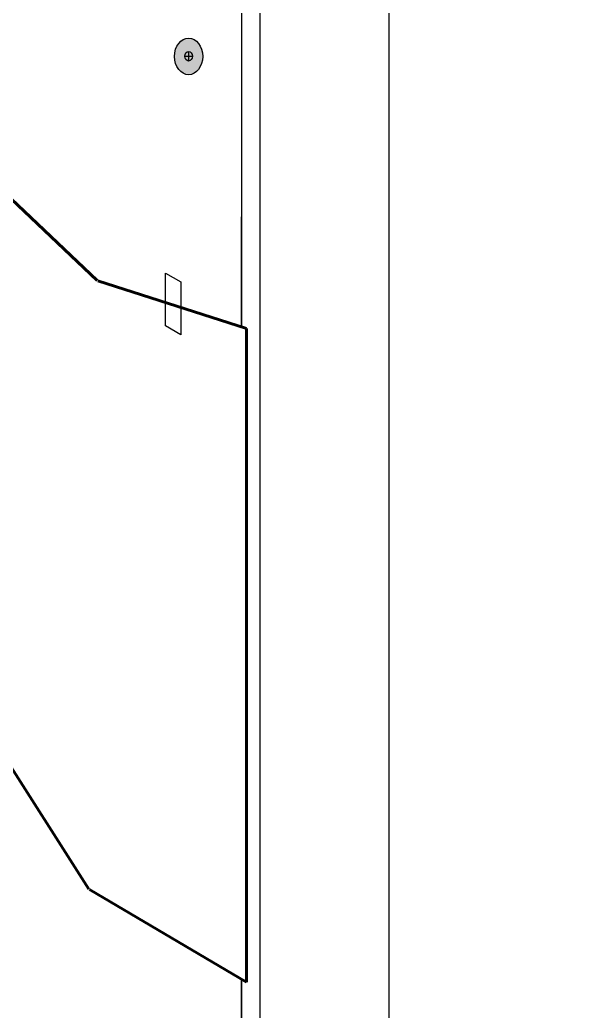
# Model space of a CAD drawing. Extents: x -1279 to 5791, y -3809 to 1769.
# Drawn here: x 11.9 to 158.6, y -1854.5 to -1596.5 of the extents above; entities that cross this region are included whole.
import ezdxf

# ---------------------------------------------------------------- set-up
doc = ezdxf.new("R2010")
doc.units = 0
doc.header["$MEASUREMENT"] = 0
doc.layers.add('G-ANNO-TTLB', color=7, linetype='Continuous', lineweight=0)
doc.layers.add('TYVEK', color=7, linetype='Continuous', lineweight=0)

# ---------------------------------------------------------------- blocks, each defined once
blk = doc.blocks.new('Block_167')
at = {"layer": 'TYVEK', "true_color": 0x003b71, "transparency": 33554687}
h = blk.add_hatch(color=156, dxfattribs=at)
h.dxf.hatch_style = 2
edge = h.paths.add_edge_path()
edge.add_ellipse((55.85, -1605.98), major_axis=(0, 4.78), ratio=0.766948, start_angle=0, end_angle=360)
at = {"layer": 'TYVEK', "color": 18, "lineweight": 25, "true_color": 0x000000}
blk.add_line((54.88, -1605.95), (56.83, -1605.95), dxfattribs=at)
at = {"layer": 'TYVEK', "color": 18, "lineweight": 25, "true_color": 0x080808}
blk.add_line((55.85, -1604.72), (55.85, -1607.19), dxfattribs=at)
at = {"layer": 'TYVEK', "color": 8, "lineweight": 25, "true_color": 0x808080}
blk.add_lwpolyline([(55.34, -1601.62)], dxfattribs=at)
at = {"layer": 'TYVEK', "color": 18, "lineweight": 25, "true_color": 0x000000}
for centre, major_axis, ratio in [((55.85, -1605.98), (0, 4.78), 0.766948), ((55.85, -1605.95), (0, 1.23), 0.788846)]:
    blk.add_ellipse(centre, major_axis=major_axis, ratio=ratio, dxfattribs=at)

msp = doc.modelspace()

# ---------------------------------------------------------------- hatches: boundary and pattern name
at = {"layer": 'G-ANNO-TTLB', "true_color": 0xff00ff, "transparency": 33554687}
h = msp.add_hatch(color=6, dxfattribs=at)
edge = h.paths.add_edge_path()
edge.add_spline(control_points=[(1773.02, -3692.6), (1773.02, -3692.6), (-1156.5, -3692.6), (-1156.5, -3692.6), (-1156.5, -3692.6), (-1156.5, -1235.6), (-1156.5, -1235.6), (-1156.5, -1235.6), (1773.02, -1235.6), (1773.02, -1235.6), (1773.02, -1235.6), (1773.02, -3692.6), (1773.02, -3692.6)], knot_values=[0, 0, 0, 0, 1, 1, 1, 2, 2, 2, 3, 3, 3, 4, 4, 4, 4], degree=3, periodic=0)
edge = h.paths.add_edge_path()
edge.add_spline(control_points=[(-1147.5, -1244.6), (-1147.5, -1244.6), (-1147.5, -3683.6), (-1147.5, -3683.6), (-1147.5, -3683.6), (1764.02, -3683.6), (1764.02, -3683.6), (1764.02, -3683.6), (1764.02, -1244.6), (1764.02, -1244.6), (1764.02, -1244.6), (-1147.5, -1244.6), (-1147.5, -1244.6)], knot_values=[0, 0, 0, 0, 1, 1, 1, 2, 2, 2, 3, 3, 3, 4, 4, 4, 4], degree=3, periodic=0)
edge.add_line((-1147.5, -1244.6), (-1147.5, -1244.6))

# ---------------------------------------------------------------- linework, layer by layer
at = {"layer": 'G-ANNO-TTLB'}
for points in [[(1773.02, -3692.6), (1773.02, -3692.6), (-1156.5, -3692.6), (-1156.5, -3692.6), (-1156.5, -3692.6), (-1156.5, -1235.6), (-1156.5, -1235.6), (-1156.5, -1235.6), (1773.02, -1235.6), (1773.02, -1235.6), (1773.02, -1235.6), (1773.02, -3692.6), (1773.02, -3692.6)], [(-1147.5, -1244.6), (-1147.5, -1244.6), (-1147.5, -3683.6), (-1147.5, -3683.6), (-1147.5, -3683.6), (1764.02, -3683.6), (1764.02, -3683.6), (1764.02, -3683.6), (1764.02, -1244.6), (1764.02, -1244.6), (1764.02, -1244.6), (-1147.5, -1244.6), (-1147.5, -1244.6)]]:
    msp.add_open_spline(points, degree=3, knots=[0, 0, 0, 0, 1, 1, 1, 2, 2, 2, 3, 3, 3, 4, 4, 4, 4], dxfattribs=at)
at = {"layer": 'TYVEK', "color": 33, "lineweight": 25, "true_color": 0xcc9966}
msp.add_line((108.08, -1991.98), (108.08, -1567.61), dxfattribs=at)
at = {"layer": 'TYVEK', "color": 2, "lineweight": 25, "true_color": 0xffff00}
for p, q in [((74.46, -1681.69), (74.46, -1587.18)), ((69.65, -1676.39), (69.65, -1647.74)), ((74.46, -2011.54), (74.46, -1674.69)), ((69.65, -2014.33), (69.65, -1846.08))]:
    msp.add_line(p, q, dxfattribs=at)
at = {"layer": 'TYVEK', "color": 18, "lineweight": 25, "true_color": 0x000000}
for p, q in [((69.65, -1589.96), (69.65, -1676.39)), ((69.65, -1846.08), (69.65, -2014.33))]:
    msp.add_line(p, q, dxfattribs=at)
at = {"layer": 'TYVEK', "color": 18, "lineweight": 60, "true_color": 0x000000}
for p, q in [((32.04, -1664.3), (7.93, -1641.41)), ((32.17, -1664.38), (70.92, -1676.8)), ((70.92, -1846.92), (70.92, -1676.8)), ((29.89, -1822.72), (5.9, -1785.24)), ((30.02, -1822.79), (70.92, -1846.92))]:
    msp.add_line(p, q, dxfattribs=at)
at = {"layer": 'TYVEK', "color": 2, "lineweight": 25, "true_color": 0xffff00}
msp.add_lwpolyline([(49.79, -1676.13), (49.79, -1662.37), (53.83, -1664.69), (53.83, -1678.44)], close=True, dxfattribs=at)

# ---------------------------------------------------------------- block references
at = {"layer": 'TYVEK'}
msp.add_blockref('Block_167', (0, 0), dxfattribs=at)

doc.saveas('drawing.dxf')
